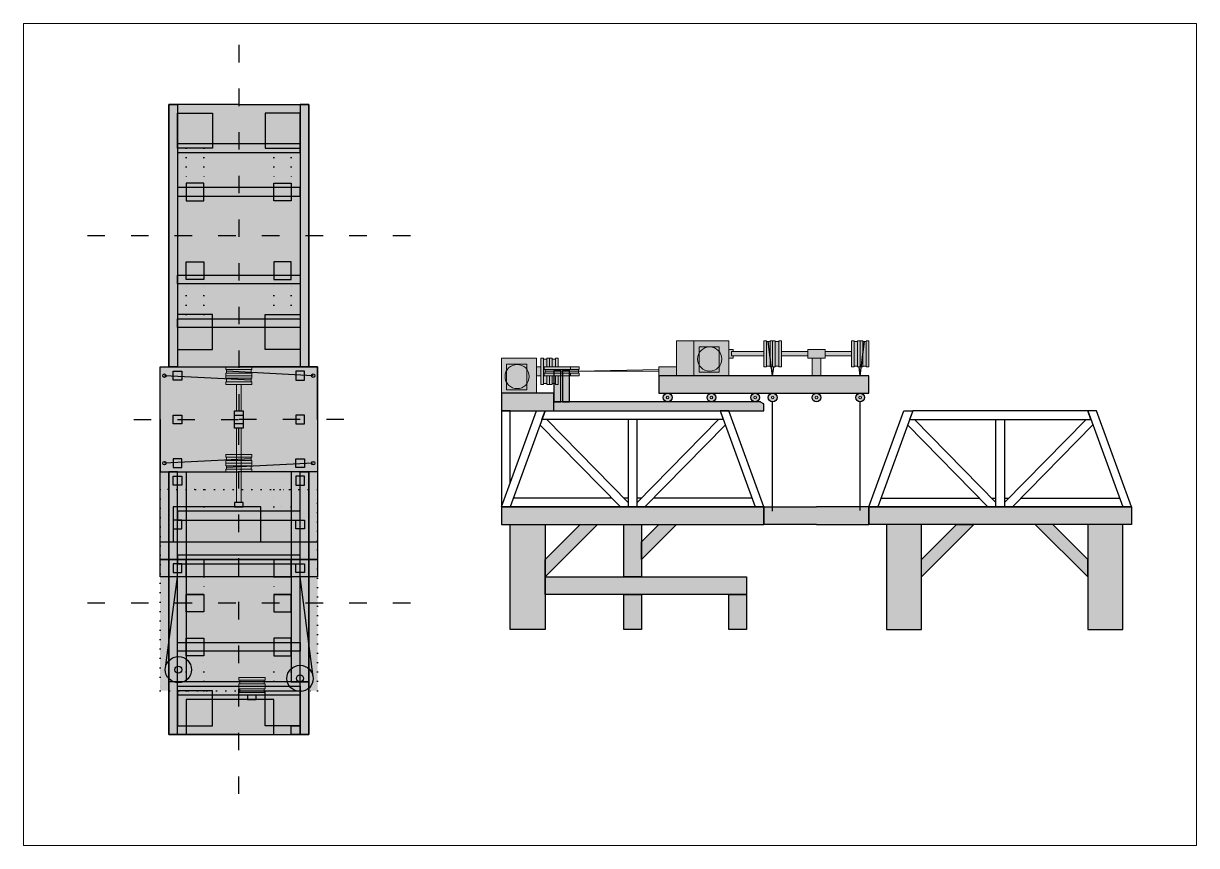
# Paper-space layout 'all' of a CAD drawing. Header units: millimetres. Extents: x 29 to 262, y 20 to 183.
# The model-space entities are those that its viewports show. They can reach past a viewport. Long polylines and large blocks are cut down to what shows.
import ezdxf

# ---------------------------------------------------------------- set-up
doc = ezdxf.new("R2010")
doc.units = ezdxf.units.MM
doc.linetypes.add('ACAD_ISO03W100', pattern=[30, 12, -18])
doc.linetypes.add('DOT', pattern=[6.35, 0, -6.35])
for name, color, linetype in [('bottom', 150, 'Continuous'), ('middle', 190, 'Continuous'), ('motor', 130, 'Continuous'), ('rails', 20, 'Continuous'), ('supports', 90, 'Continuous')]:
    doc.layers.add(name, color=color, linetype=linetype)

msp = doc.modelspace()

# ---------------------------------------------------------------- hatches: boundary and pattern name
at = {"layer": 'bottom', "transparency": 33554457}
h = msp.add_hatch(color=256, dxfattribs=at)
h.paths.add_polyline_path([(24.5, 36), (23, 36), (23, 35), (22, 35), (22, 36), (18, 36), (18, 35), (17, 35), (17, 36), (15.5, 36), (15.5, 24.5), (17, 24.5), (17, 26.5), (17, 27.5), (18, 27.5), (18, 26.5), (18, 24.5), (22, 24.5), (22, 26.5), (22, 27.5), (23, 27.5), (23, 26.5), (23, 24.5), (24.5, 24.5)])
h.paths.add_polyline_path([(22, 31), (22, 32), (23, 32), (23, 31), (23, 30), (23, 29), (22, 29), (22, 30)], flags=16)
h.paths.add_polyline_path([(18, 30), (18, 29), (17, 29), (17, 30), (17, 31), (17, 32), (18, 32), (18, 31)], flags=16)
h.paths.add_polyline_path([(18, 31), (17, 31), (17, 30), (18, 30)], flags=0)
h.paths.add_polyline_path([(18, 32), (17, 32), (17, 31), (18, 31)], flags=0)
h.paths.add_polyline_path([(18, 30), (17, 30), (17, 29), (18, 29)], flags=0)
h.paths.add_polyline_path([(23, 30), (22, 30), (22, 29), (23, 29)], flags=0)
h.paths.add_polyline_path([(23, 31), (22, 31), (22, 30), (23, 30)], flags=0)
h.paths.add_polyline_path([(23, 32), (22, 32), (22, 31), (23, 31)], flags=0)
h.paths.add_polyline_path([(23, 36), (22, 36), (22, 35), (23, 35)], flags=17)
h.paths.add_polyline_path([(18, 36), (17, 36), (17, 35), (18, 35)], flags=17)
h.paths.add_polyline_path([(18.5, 24.5), (16.5, 24.5), (16.5, 22.5), (18.5, 22.5)])
h.paths.add_polyline_path([(23.5, 24.5), (21.5, 24.5), (21.5, 22.5), (23.5, 22.5)])
h.paths.add_polyline_path([(23, 26.5), (22, 26.5), (22, 24.5), (23, 24.5)], flags=17)
h.paths.add_polyline_path([(18, 26.5), (17, 26.5), (17, 24.5), (18, 24.5)], flags=17)
h.paths.add_polyline_path([(18, 27.5), (17, 27.5), (17, 26.5), (18, 26.5)], flags=17)
h.paths.add_polyline_path([(23, 27.5), (22, 27.5), (22, 26.5), (23, 26.5)], flags=17)
h.paths.add_polyline_path([(18.5, 46), (16.5, 46), (16.5, 44), (18.5, 44)])
h.paths.add_polyline_path([(23.5, 46), (21.5, 46), (21.5, 44), (23.5, 44)])
h.paths.add_polyline_path([(18, 48), (17, 48), (17, 46), (18, 46)])
h.paths.add_polyline_path([(23, 48), (22, 48), (22, 46), (23, 46)])
h.paths.add_polyline_path([(23, 49), (22, 49), (22, 48), (23, 48)])
h.paths.add_polyline_path([(18, 49), (17, 49), (17, 48), (18, 48)])
h.paths.add_polyline_path([(18, 53.5), (17, 53.5), (17, 52.5), (18, 52.5)])
h.paths.add_polyline_path([(23, 53.5), (22, 53.5), (22, 52.5), (23, 52.5)])
h.paths.add_polyline_path([(23, 55.5), (22, 55.5), (22, 53.5), (23, 53.5)])
h.paths.add_polyline_path([(18, 55.5), (17, 55.5), (17, 53.5), (18, 53.5)])
h.paths.add_polyline_path([(18.5, 57.5), (16.5, 57.5), (16.5, 55.5), (18.5, 55.5)])
h.paths.add_polyline_path([(23.5, 57.5), (21.5, 57.5), (21.5, 55.5), (23.5, 55.5)])
h = msp.add_hatch(color=256, dxfattribs=at)
h.paths.add_polyline_path([(37.5, 34), (35.5, 34), (35.5, 28), (37.5, 28)])
h.paths.add_polyline_path([(40.5, 34), (39.5, 34), (37.5, 32), (37.5, 31)])
h.paths.add_polyline_path([(49, 31), (43, 31), (43, 31), (42, 31), (37.5, 31), (37.5, 30), (49, 30)])
h.paths.add_polyline_path([(43, 32), (43, 34), (42, 34), (42, 31), (43, 31)])
h.paths.add_polyline_path([(45, 34), (44, 34), (43, 33), (43, 32)])
h.paths.add_polyline_path([(43, 30), (42, 30), (42, 28), (43, 28)])
h.paths.add_polyline_path([(49, 30), (48, 30), (48, 28), (49, 28)])
h.paths.add_polyline_path([(59, 34), (57, 34), (57, 28), (59, 28)])
h.paths.add_polyline_path([(62, 34), (61, 34), (59, 32), (59, 31)])
h.paths.add_polyline_path([(66.5, 34), (65.5, 34), (68.5, 31), (68.5, 32)])
h.paths.add_polyline_path([(70.5, 34), (68.5, 34), (68.5, 28), (70.5, 28)])
at = {"layer": 'middle', "lineweight": 140, "transparency": 33554457}
h = msp.add_hatch(color=256, dxfattribs=at)
h.paths.add_polyline_path([(24, 37), (20, 37), (20, 22), (24, 22)])
h.paths.add_polyline_path([(20, 37), (16, 37), (16, 22), (20, 22)])
h.paths.add_polyline_path([(24, 58), (20, 58), (20, 43), (24, 43)])
h.paths.add_polyline_path([(20, 58), (16, 58), (16, 43), (20, 43)])
at = {"layer": 'middle', "lineweight": 140, "true_color": 0xd19cc7, "transparency": 33554523}
h = msp.add_hatch(color=9, dxfattribs=at)
h.paths.add_polyline_path([(20, 43), (15.5, 43), (15.5, 40), (20, 40)])
h.paths.add_polyline_path([(15.65, 42.5, -1), (15.85, 42.5, -1)], flags=16)
h.paths.add_polyline_path([(24.5, 43), (24, 43), (20, 43), (20, 40), (24.5, 40)])
h.paths.add_polyline_path([(24.15, 42.5, -1), (24.35, 42.5, -1)], flags=16)
h.paths.add_polyline_path([(24.5, 40), (20, 40), (20, 37), (24.5, 37)])
h.paths.add_polyline_path([(24.35, 37.5, -1), (24.15, 37.5, -1)], flags=16)
h.paths.add_polyline_path([(20, 40), (15.5, 40), (15.5, 37), (20, 37)])
h.paths.add_polyline_path([(15.85, 37.5, -1), (15.65, 37.5, -1)], flags=16)
at = {"layer": 'middle', "transparency": 33554457}
h = msp.add_hatch(color=256, dxfattribs=at)
h.paths.add_polyline_path([(50, 35), (35, 35), (35, 34), (50, 34)])
h.paths.add_polyline_path([(71, 35), (56, 35), (56, 34), (71, 34)])
at = {"layer": 'middle', "true_color": 0xd19cc7, "transparency": 33554523}
msp.add_hatch(color=9, dxfattribs=at).paths.add_polyline_path([(56, 35), (53, 35), (50, 35), (50, 34), (53, 34), (56, 34)])
at = {"layer": 'motor', "transparency": 33554457}
h = msp.add_hatch(color=256, dxfattribs=at)
h.paths.add_polyline_path([(36.45, 42.86908, 0.5366961), (35.3, 42.79369), (35.3, 42.10631, 0.5366961), (36.45, 42.03092)], flags=0)
h.paths.add_polyline_path([(37, 43.5), (35, 43.5), (35, 41.5), (37, 41.5)])
h.paths.add_polyline_path([(36.45, 43.15), (36.45, 42.86908, -0.16423053), (36.59147, 42.45, -0.16423053), (36.45, 42.03092), (36.45, 41.7), (35.3, 41.7), (35.3, 42.10631, -0.13078713), (35.20853, 42.45, -0.13078713), (35.3, 42.79369), (35.3, 43.15)], flags=16)
h.paths.add_polyline_path([(36.45, 43.15), (35.9, 43.14147, -0.2340607), (36.45, 42.86908)], flags=0)
h.paths.add_polyline_path([(35.9, 43.14147), (35.3, 43.15), (35.3, 42.79369, -0.2688612)], flags=0)
h.paths.add_polyline_path([(35.3, 42.79369, 0.13078713), (35.20853, 42.45, 0.13078713), (35.3, 42.10631)], flags=0)
h.paths.add_polyline_path([(36.45, 42.03092, -0.5366961), (35.3, 42.10631), (35.3, 41.7), (36.45, 41.7)], flags=0)
h.paths.add_polyline_path([(36.45, 42.86908), (36.45, 42.03092, 0.16423053), (36.59147, 42.45, 0.16423053)], flags=0)
h.paths.add_polyline_path([(37.4, 43.45), (37.4, 43.5), (37.25, 43.5), (37.25, 43), (37.25, 42), (37.4, 42), (37.4, 42.05)])
h.paths.add_polyline_path([(37.25, 43), (37, 43), (37, 42.5), (37.25, 42.5)])
h.paths.add_polyline_path([(37.6, 43.45), (37.4, 43.45), (37.4, 42.05), (37.6, 42.05), (37.6, 42.5), (37.45, 42.5), (37.45, 42.65), (37.5, 42.65), (37.5, 42.85), (37.45, 42.85), (37.45, 43), (37.6, 43)])
h.paths.add_polyline_path([(37.75, 43.5), (37.6, 43.5), (37.6, 43.45), (37.6, 43), (37.75, 43)])
h.paths.add_polyline_path([(37.9, 43.45), (37.9, 43.5), (37.75, 43.5), (37.75, 43), (37.9, 43)])
h.paths.add_polyline_path([(38.1, 43.45), (37.9, 43.45), (37.9, 43), (38.1, 43)])
h.paths.add_polyline_path([(38.25, 43.5), (38.1, 43.5), (38.1, 43.45), (38.1, 43), (38.25, 43)])
h.paths.add_polyline_path([(38.95, 43), (37.45, 43), (37.45, 42.85), (37.5, 42.85), (38.9, 42.85), (38.95, 42.85)])
h.paths.add_polyline_path([(38.9, 42.85), (37.5, 42.85), (37.5, 42.75), (38.9, 42.75)])
h.paths.add_polyline_path([(38.9, 42.75), (37.5, 42.75), (37.5, 42.65), (38.9, 42.65)])
h.paths.add_polyline_path([(38.95, 42.65), (38, 42.65), (37.5, 42.65), (37.45, 42.65), (37.45, 42.5), (38.95, 42.5)])
h.paths.add_polyline_path([(39.45, 42.65), (39.4, 42.65), (38.95, 42.65), (38.95, 42.5), (39.45, 42.5)])
h.paths.add_polyline_path([(39.4, 42.75), (38.9, 42.75), (38.9, 42.65), (39.4, 42.65)])
h.paths.add_polyline_path([(39.4, 42.85), (38.9, 42.85), (38.9, 42.75), (39.4, 42.75)])
h.paths.add_polyline_path([(39.45, 43), (38.95, 43), (38.95, 42.85), (39.4, 42.85), (39.45, 42.85)])
h.paths.add_polyline_path([(37.75, 42.5), (37.6, 42.5), (37.6, 42.05), (37.6, 42), (37.75, 42)])
h.paths.add_polyline_path([(37.9, 42.5), (37.75, 42.5), (37.75, 42), (37.9, 42), (37.9, 42.05)])
h.paths.add_polyline_path([(38.1, 42.5), (37.9, 42.5), (37.9, 42.05), (38.1, 42.05)])
h.paths.add_polyline_path([(38.25, 42.5), (38.1, 42.5), (38.1, 42.05), (38.1, 42), (38.25, 42)])
h.paths.add_polyline_path([(45, 43), (44, 43), (44, 42.5), (45, 42.5)])
h.paths.add_polyline_path([(46, 44.5), (45, 44.5), (45, 42.5), (46, 42.5)])
h.paths.add_polyline_path([(47.45, 43.86908, 0.5366961), (46.3, 43.79369), (46.3, 43.10631, 0.5366961), (47.45, 43.03092)], flags=0)
h.paths.add_polyline_path([(46.3, 43.10631), (46.3, 42.7), (47.45, 42.7), (47.45, 43.03092, -0.5366961)], flags=0)
h.paths.add_polyline_path([(48, 44.5), (46, 44.5), (46, 42.5), (48, 42.5)])
h.paths.add_polyline_path([(46.3, 43.79369), (46.3, 44.15), (47.45, 44.15), (47.45, 43.86908, -0.16423053), (47.59147, 43.45, -0.16423053), (47.45, 43.03092), (47.45, 42.7), (46.3, 42.7), (46.3, 43.10631, -0.13078713), (46.20853, 43.45, -0.13078713)], flags=16)
h.paths.add_polyline_path([(47.45, 43.86908), (47.45, 44.15), (46.3, 44.15), (46.3, 43.79369, -0.5366961)], flags=0)
h.paths.add_polyline_path([(46.3, 43.79369, 0.13078713), (46.20853, 43.45, 0.13078713), (46.3, 43.10631)], flags=0)
h.paths.add_polyline_path([(47.45, 43.86908), (47.45, 43.03092, 0.16423053), (47.59147, 43.45, 0.16423053)], flags=0)
h.paths.add_polyline_path([(50, 43.875), (48.15, 43.875), (48.15, 43.625), (50, 43.625)])
h.paths.add_polyline_path([(48.15, 43.875), (48.25, 43.875), (48.25, 44), (48, 44), (48, 43.5), (48.25, 43.5), (48.25, 43.625), (48.15, 43.625)])
h.paths.add_polyline_path([(50.35, 43.67), (50.25, 44.45), (50.15, 44.45), (50.15, 43.05), (50.35, 43.05)])
h.paths.add_polyline_path([(50.15, 44.45), (50.15, 44.5), (50, 44.5), (50, 44), (50, 43), (50.15, 43), (50.15, 43.05)])
h.paths.add_polyline_path([(50.35, 44.45), (50.25, 44.45), (50.35, 43.67)], flags=17)
h.paths.add_polyline_path([(50.5, 44.5), (50.35, 44.5), (50.35, 44.45), (50.35, 43.67), (50.4359, 43), (50.5, 43)])
h.paths.add_polyline_path([(50.65, 44.45), (50.65, 44.5), (50.5, 44.5), (50.5, 43), (50.65, 43), (50.65, 43.05)])
h.paths.add_polyline_path([(50.85, 44.45), (50.65, 44.45), (50.65, 43.05), (50.85, 43.05)])
h.paths.add_polyline_path([(51, 44), (51, 44.5), (50.85, 44.5), (50.85, 44.45), (50.85, 43.05), (50.85, 43), (51, 43)])
h.paths.add_polyline_path([(50.35, 43.67), (50.35, 43.05), (50.35, 43), (50.4359, 43)], flags=17)
h.paths.add_polyline_path([(52.5, 43.875), (51, 43.875), (51, 43.625), (52.5, 43.625)])
h.paths.add_polyline_path([(53.5, 44), (52.5, 44), (52.5, 43.5), (52.75, 43.5), (53.25, 43.5), (53.5, 43.5)])
h.paths.add_polyline_path([(53.25, 43.5), (52.75, 43.5), (52.75, 42.5), (53.25, 42.5)])
h.paths.add_polyline_path([(55, 43.875), (53.5, 43.875), (53.5, 43.625), (55, 43.625)])
h.paths.add_polyline_path([(55.5, 44.5), (55.35, 44.5), (55.35, 44.45), (55.35, 43.05), (55.35, 43), (55.5, 43)])
h.paths.add_polyline_path([(55.35, 44.45), (55.15, 44.45), (55.15, 43.05), (55.35, 43.05)])
h.paths.add_polyline_path([(55.15, 44.45), (55.15, 44.5), (55, 44.5), (55, 44), (55, 43), (55.15, 43), (55.15, 43.05)])
h.paths.add_polyline_path([(55.75, 44.45), (55.65, 44.45), (55.65, 43.67)], flags=17)
h.paths.add_polyline_path([(55.65, 44.45), (55.65, 44.5), (55.5, 44.5), (55.5, 43), (55.5641, 43), (55.65, 43.67)])
h.paths.add_polyline_path([(55.65, 43.05), (55.65, 43.67), (55.5641, 43), (55.65, 43)], flags=17)
h.paths.add_polyline_path([(55.85, 44.45), (55.75, 44.45), (55.65, 43.67), (55.65, 43.05), (55.85, 43.05)])
h.paths.add_polyline_path([(56, 44), (56, 44.5), (55.85, 44.5), (55.85, 44.45), (55.85, 43.05), (55.85, 43), (56, 43)])
h = msp.add_hatch(color=256, dxfattribs=at)
h.paths.add_polyline_path([(21.25, 35), (16.25, 35), (16.25, 33), (21.25, 33)])
h.paths.add_polyline_path([(24.5, 33), (15.5, 33), (15.5, 32), (24.5, 32)])
h.paths.add_polyline_path([(24.5, 32), (15.5, 32), (15.5, 31), (24.5, 31)])
h.paths.add_polyline_path([(17.3, 25.7, 1), (15.8, 25.7, 1)])
h.paths.add_polyline_path([(16.45, 25.7, -1), (16.65, 25.7, -1)], flags=16)
h.paths.add_polyline_path([(24.25, 25.2, 1), (22.75, 25.2, 1)])
h.paths.add_polyline_path([(23.4, 25.2, -1), (23.6, 25.2, -1)], flags=16)
h.paths.add_polyline_path([(22, 24), (17, 24), (17, 22), (22, 22)])
h.paths.add_polyline_path([(21.45, 24.6), (20.05, 24.6), (20.05, 24.4), (21.45, 24.4)])
h.paths.add_polyline_path([(21.5, 24.75), (20, 24.75), (20, 24.6), (20.05, 24.6), (21.45, 24.6), (21.5, 24.6)])
h.paths.add_polyline_path([(21.5, 24.4), (21.45, 24.4), (20.05, 24.4), (20, 24.4), (20, 24.25), (20.5, 24.25), (21.5, 24.25)])
h.paths.add_polyline_path([(21, 24.25), (20.5, 24.25), (20.5, 24), (21, 24)])
h.paths.add_polyline_path([(21.5, 24.9), (21.45, 24.9), (20.05, 24.9), (20, 24.9), (20, 24.75), (21.5, 24.75)])
h.paths.add_polyline_path([(21.45, 25.1), (20.05, 25.1), (20.05, 24.9), (21.45, 24.9)])
h.paths.add_polyline_path([(21.5, 25.25), (20.5, 25.25), (20, 25.25), (20, 25.1), (20.05, 25.1), (21.45, 25.1), (21.5, 25.1)])
h.paths.add_polyline_path([(20.25, 35.25), (19.75, 35.25), (19.75, 35), (20.25, 35)])
h.paths.add_polyline_path([(20.125, 37), (19.875, 37), (19.875, 35.25), (20.125, 35.25)])
h.paths.add_polyline_path([(20.125, 37.15), (19.875, 37.15), (19.875, 37), (20.125, 37)])
h.paths.add_polyline_path([(20.75, 37.15), (20.7, 37.15), (20.125, 37.15), (20.125, 37), (20.75, 37)])
h.paths.add_polyline_path([(20.7, 37.32071), (20.125, 37.29167), (20.125, 37.15), (20.7, 37.15)])
h.paths.add_polyline_path([(20.125, 37.29167), (19.875, 37.27904), (19.875, 37.15), (20.125, 37.15)])
h.paths.add_polyline_path([(19.875, 37.15), (19.3, 37.15), (19.25, 37.15), (19.25, 37), (19.75, 37), (19.875, 37)])
h.paths.add_polyline_path([(19.875, 37.27904), (19.3, 37.25), (19.3, 37.15), (19.875, 37.15)])
h.paths.add_polyline_path([(19.875, 37.35), (19.3, 37.35), (19.3, 37.25), (19.875, 37.27904)])
h.paths.add_polyline_path([(19.875, 37.5), (19.25, 37.5), (19.25, 37.35), (19.3, 37.35), (19.875, 37.35)])
h.paths.add_polyline_path([(20.75, 37.5), (20.125, 37.5), (20.125, 37.35), (20.7, 37.35), (20.75, 37.35)])
h.paths.add_polyline_path([(20.125, 37.5), (19.875, 37.5), (19.875, 37.35), (20.125, 37.35)])
h.paths.add_polyline_path([(20.75, 37.65), (20.7, 37.65), (20.125, 37.65), (20.125, 37.5), (20.75, 37.5)])
h.paths.add_polyline_path([(20.125, 37.65), (19.875, 37.65), (19.875, 37.5), (20.125, 37.5)])
h.paths.add_polyline_path([(20.125, 37.35), (19.875, 37.35), (19.875, 37.27904), (20.125, 37.29167)])
h.paths.add_polyline_path([(20.7, 37.32071), (20.7, 37.35), (20.125, 37.35), (20.125, 37.29167)])
h.paths.add_polyline_path([(20.7, 37.75), (20.125, 37.72096), (20.125, 37.65), (20.7, 37.65)])
h.paths.add_polyline_path([(20.125, 37.72096), (19.875, 37.70833), (19.875, 37.65), (20.125, 37.65)])
h.paths.add_polyline_path([(20.125, 37.85), (19.875, 37.85), (19.875, 37.70833), (20.125, 37.72096)])
h.paths.add_polyline_path([(20.7, 37.85), (20.125, 37.85), (20.125, 37.72096), (20.7, 37.75)])
h.paths.add_polyline_path([(19.875, 37.85), (19.3, 37.85), (19.3, 37.67929), (19.875, 37.70833)])
h.paths.add_polyline_path([(19.875, 37.70833), (19.3, 37.67929), (19.3, 37.65), (19.875, 37.65)])
h.paths.add_polyline_path([(19.875, 37.65), (19.3, 37.65), (19.25, 37.65), (19.25, 37.5), (19.875, 37.5)])
h.paths.add_polyline_path([(19.875, 38), (19.75, 38), (19.25, 38), (19.25, 37.85), (19.3, 37.85), (19.875, 37.85)])
h.paths.add_polyline_path([(20.75, 38), (20.125, 38), (20.125, 37.85), (20.7, 37.85), (20.75, 37.85)])
h.paths.add_polyline_path([(20.125, 38), (19.875, 38), (19.875, 37.85), (20.125, 37.85)])
h.paths.add_polyline_path([(20.125, 39.5), (19.875, 39.5), (19.875, 38), (20.125, 38)])
h.paths.add_polyline_path([(20.25, 39.75), (19.75, 39.75), (19.75, 39.5), (20.25, 39.5)])
h.paths.add_polyline_path([(20.25, 40.25), (20, 40.25), (19.75, 40.25), (19.75, 39.75), (20.25, 39.75)])
h.paths.add_polyline_path([(20.25, 40.5), (19.75, 40.5), (19.75, 40.25), (20, 40.25), (20.25, 40.25)])
h.paths.add_polyline_path([(20.125, 42), (19.875, 42), (19.875, 40.5), (20.125, 40.5)])
h.paths.add_polyline_path([(20.75, 42.15), (20.7, 42.15), (19.3, 42.15), (19.25, 42.15), (19.25, 42), (19.75, 42), (20.75, 42)])
h.paths.add_polyline_path([(20.7, 42.25), (19.3, 42.32071), (19.3, 42.15), (20.7, 42.15)])
h.paths.add_polyline_path([(20.7, 42.35), (19.3, 42.35), (19.3, 42.32071), (20.7, 42.25)])
h.paths.add_polyline_path([(20.75, 42.5), (19.25, 42.5), (19.25, 42.35), (19.3, 42.35), (20.7, 42.35), (20.75, 42.35)])
h.paths.add_polyline_path([(20.75, 42.65), (20.7, 42.65), (19.3, 42.65), (19.25, 42.65), (19.25, 42.5), (20.75, 42.5)])
h.paths.add_polyline_path([(19.3, 42.75), (19.3, 42.65), (20.7, 42.65), (20.7, 42.67929)])
h.paths.add_polyline_path([(20.7, 42.85), (19.3, 42.85), (19.3, 42.75), (20.7, 42.67929)])
h.paths.add_polyline_path([(20.75, 43), (19.25, 43), (19.25, 42.85), (19.3, 42.85), (20.7, 42.85), (20.75, 42.85)])
at = {"layer": 'rails', "true_color": 0xa953a0, "transparency": 33554457}
h = msp.add_hatch(color=215, dxfattribs=at)
h.paths.add_polyline_path([(23, 37), (24, 37), (24, 31), (24.5, 31), (24.5, 43), (15.5, 43), (15.5, 31), (16, 31), (16, 37), (17, 37), (17, 31), (23, 31)])
h.paths.add_polyline_path([(16.75, 37.25), (16.25, 37.25), (16.25, 37.75), (16.75, 37.75)], flags=16)
h.paths.add_polyline_path([(23.25, 37.25), (23.25, 37.75), (23.75, 37.75), (23.75, 37.25)], flags=16)
h.paths.add_polyline_path([(16.75, 39.75), (16.25, 39.75), (16.25, 40.25), (16.75, 40.25)], flags=16)
h.paths.add_polyline_path([(23.25, 39.75), (23.25, 40.25), (23.75, 40.25), (23.75, 39.75)], flags=16)
h.paths.add_polyline_path([(16.75, 42.25), (16.25, 42.25), (16.25, 42.75), (16.75, 42.75)], flags=16)
h.paths.add_polyline_path([(23.25, 42.25), (23.25, 42.75), (23.75, 42.75), (23.75, 42.25)], flags=16)
at = {"layer": 'rails', "true_color": 0x991b1e, "transparency": 33554477}
h = msp.add_hatch(color=244, dxfattribs=at)
h.paths.add_polyline_path([(16.75, 34.25), (16.25, 34.25), (16.25, 33.75), (16.75, 33.75)])
h.paths.add_polyline_path([(16.75, 36.75), (16.25, 36.75), (16.25, 36.25), (16.75, 36.25)])
h.paths.add_polyline_path([(16.75, 37.75), (16.25, 37.75), (16.25, 37.25), (16.75, 37.25)])
h.paths.add_polyline_path([(16.75, 31.75), (16.25, 31.75), (16.25, 31.25), (16.75, 31.25)])
h.paths.add_polyline_path([(23.75, 31.75), (23.25, 31.75), (23.25, 31.25), (23.75, 31.25)])
h.paths.add_polyline_path([(23.75, 34.25), (23.25, 34.25), (23.25, 33.75), (23.75, 33.75)])
h.paths.add_polyline_path([(23.75, 36.75), (23.25, 36.75), (23.25, 36.25), (23.75, 36.25)])
h.paths.add_polyline_path([(23.75, 37.75), (23.25, 37.75), (23.25, 37.25), (23.75, 37.25)])
h.paths.add_polyline_path([(16.75, 40.25), (16.25, 40.25), (16.25, 39.75), (16.75, 39.75)])
h.paths.add_polyline_path([(16.75, 42.75), (16.25, 42.75), (16.25, 42.25), (16.75, 42.25)])
h.paths.add_polyline_path([(23.75, 42.75), (23.25, 42.75), (23.25, 42.25), (23.75, 42.25)])
h.paths.add_polyline_path([(23.75, 40.25), (23.25, 40.25), (23.25, 39.75), (23.75, 39.75)])
at = {"layer": 'rails', "transparency": 33554457}
h = msp.add_hatch(color=256, dxfattribs=at)
h.paths.add_polyline_path([(38, 41.5), (35, 41.5), (35, 40.5), (38, 40.5)])
h.paths.add_polyline_path([(50, 40.8563, 0.28407904), (49.96091, 40.91954), (49.81493, 40.99253, 0.11643382), (49.78331, 41), (38, 41), (38, 40.5), (50, 40.5)])
h.paths.add_polyline_path([(38.9, 42.8), (38.5, 42.8), (38.5, 41), (38.9, 41)])
h.paths.add_polyline_path([(38.4, 42.8), (38, 42.8), (38, 41), (38.4, 41)])
h.paths.add_polyline_path([(44.75, 41.25, 1), (44.25, 41.25, 1)])
h.paths.add_polyline_path([(44.425, 41.25, -1), (44.575, 41.25, -1)], flags=0)
h.paths.add_polyline_path([(47.25, 41.25, 1), (46.75, 41.25, 1)])
h.paths.add_polyline_path([(46.925, 41.25, -1), (47.075, 41.25, -1)], flags=0)
h.paths.add_polyline_path([(49.75, 41.25, 1), (49.25, 41.25, 1)])
h.paths.add_polyline_path([(49.425, 41.25, -1), (49.575, 41.25, -1)], flags=0)
h.paths.add_polyline_path([(50.75, 41.25, 1), (50.25, 41.25, 1)])
h.paths.add_polyline_path([(50.425, 41.25, -1), (50.575, 41.25, -1)], flags=0)
h.paths.add_polyline_path([(53.25, 41.25, 1), (52.75, 41.25, 1)])
h.paths.add_polyline_path([(52.925, 41.25, -1), (53.075, 41.25, -1)], flags=0)
h.paths.add_polyline_path([(53.075, 41.25, 1), (52.925, 41.25, 1)], flags=16)
h.paths.add_polyline_path([(50.575, 41.25, 1), (50.425, 41.25, 1)], flags=16)
h.paths.add_polyline_path([(49.575, 41.25, 1), (49.425, 41.25, 1)], flags=16)
h.paths.add_polyline_path([(47.075, 41.25, 1), (46.925, 41.25, 1)], flags=16)
h.paths.add_polyline_path([(44.575, 41.25, 1), (44.425, 41.25, 1)], flags=16)
h.paths.add_polyline_path([(55.75, 41.25, 1), (55.25, 41.25, 1)])
h.paths.add_polyline_path([(55.425, 41.25, -1), (55.575, 41.25, -1)], flags=0)
h.paths.add_polyline_path([(55.575, 41.25, 1), (55.425, 41.25, 1)], flags=16)
at = {"layer": 'rails', "true_color": 0xd19cc7, "transparency": 33554523}
msp.add_hatch(color=9, dxfattribs=at).paths.add_polyline_path([(56, 41.5), (56, 42.5), (44, 42.5), (44, 41.5)])
at = {"layer": 'rails', "transparency": 33554457}
h = msp.add_hatch(color=256, dxfattribs=at)
h.paths.add_polyline_path([(17, 31), (16, 31), (16, 25), (17, 25)])
h.paths.add_polyline_path([(17, 37), (16, 37), (16, 31), (17, 31)])
h.paths.add_polyline_path([(16.75, 31.75), (16.75, 31.25), (16.25, 31.25), (16.25, 31.75)], flags=16)
h.paths.add_polyline_path([(16.25, 33.75), (16.25, 34.25), (16.75, 34.25), (16.75, 33.75)], flags=16)
h.paths.add_polyline_path([(16.25, 36.25), (16.25, 36.75), (16.75, 36.75), (16.75, 36.25)], flags=16)
h.paths.add_polyline_path([(24, 31), (23, 31), (23, 25), (24, 25)])
h.paths.add_polyline_path([(24, 37), (23, 37), (23, 31), (24, 31)])
h.paths.add_polyline_path([(23.75, 31.75), (23.75, 31.25), (23.25, 31.25), (23.25, 31.75)], flags=16)
h.paths.add_polyline_path([(23.25, 33.75), (23.25, 34.25), (23.75, 34.25), (23.75, 33.75)], flags=16)
h.paths.add_polyline_path([(23.25, 36.25), (23.25, 36.75), (23.75, 36.75), (23.75, 36.25)], flags=16)
msp.add_hatch(color=256, dxfattribs=at).paths.add_polyline_path([(24, 25), (16, 25), (16, 22), (24, 22)])

# ---------------------------------------------------------------- linework, layer by layer
at = {"layer": 'bottom', "linetype": 'DOT', "transparency": 33554664}
for p, q in [((17, 55.5), (17, 53.5)), ((18, 55.5), (18, 53.5)), ((22, 55.5), (22, 53.5)), ((23, 55.5), (23, 53.5)), ((17, 46), (17, 48)), ((18, 46), (18, 48)), ((22, 46), (22, 48)), ((23, 46), (23, 48)), ((17, 31), (17, 30)), ((18, 31), (18, 30)), ((22, 31), (22, 30)), ((23, 31), (23, 30)), ((17, 24.5), (17, 26.5)), ((18, 24.5), (18, 26.5)), ((22, 24.5), (22, 26.5)), ((23, 24.5), (23, 26.5))]:
    msp.add_line(p, q, dxfattribs=at)
at = {"layer": 'bottom', "transparency": 33554664}
for p, q in [((17, 31), (17, 32)), ((17, 32), (18, 32)), ((18, 32), (18, 31)), ((23, 32), (22, 32)), ((22, 32), (22, 31)), ((23, 31), (23, 32)), ((43, 32), (43, 31)), ((68.5, 31), (68.5, 31)), ((18, 30), (17, 30)), ((22, 30), (23, 30))]:
    msp.add_line(p, q, dxfattribs=at)
at = {"layer": 'bottom'}
msp.add_line((37.5, 31), (37.5, 31), dxfattribs=at)
at = {"layer": 'bottom', "transparency": 33554664}
for points in [[(16.5, 57.5), (18.5, 57.5), (18.5, 55.5), (16.5, 55.5), (16.5, 57.5)], [(23.5, 57.5), (21.5, 57.5), (21.5, 55.5), (23.5, 55.5), (23.5, 57.5)], [(16.5, 44), (18.5, 44), (18.5, 46), (16.5, 46), (16.5, 44)], [(23.5, 44), (21.5, 44), (21.5, 46), (23.5, 46), (23.5, 44)], [(43, 34), (43, 31), (42, 31), (42, 34), (43, 34)], [(43, 32), (43, 33), (44, 34), (45, 34), (43, 32)], [(59, 31), (59, 32), (61, 34), (62, 34), (59, 31)], [(68.5, 31), (68.5, 32), (66.5, 34), (65.5, 34), (68.5, 31)], [(49, 30), (49, 28), (48, 28), (48, 30), (49, 30)], [(16.5, 22.5), (18.5, 22.5), (18.5, 24.5), (16.5, 24.5), (16.5, 22.5)], [(23.5, 22.5), (21.5, 22.5), (21.5, 24.5), (23.5, 24.5), (23.5, 22.5)]]:
    msp.add_lwpolyline(points, dxfattribs=at)
for points in [[(18, 53.5), (17, 53.5), (17, 52.5), (18, 52.5)], [(22, 53.5), (23, 53.5), (23, 52.5), (22, 52.5)], [(18, 48), (17, 48), (17, 49), (18, 49)], [(22, 48), (23, 48), (23, 49), (22, 49)], [(59, 34), (57, 34), (57, 28), (59, 28)], [(70.5, 34), (68.5, 34), (68.5, 28), (70.5, 28)], [(18, 31), (17, 31), (17, 32), (18, 32)], [(22, 31), (23, 31), (23, 32), (22, 32)], [(18, 29), (17, 29), (17, 30), (18, 30)], [(22, 29), (23, 29), (23, 30), (22, 30)], [(18, 26.5), (17, 26.5), (17, 27.5), (18, 27.5)], [(22, 26.5), (23, 26.5), (23, 27.5), (22, 27.5)]]:
    msp.add_lwpolyline(points, close=True, dxfattribs=at)
at = {"layer": 'bottom', "linetype": 'DOT', "transparency": 33554664}
for points in [[(24.5, 36), (15.5, 36), (15.5, 24.5), (24.5, 24.5)], [(18, 36), (17, 36), (17, 35), (18, 35)], [(22, 36), (23, 36), (23, 35), (22, 35)]]:
    msp.add_lwpolyline(points, close=True, dxfattribs=at)
at = {"layer": 'bottom'}
msp.add_lwpolyline([(35.5, 34), (37.5, 34), (37.5, 28), (35.5, 28)], close=True, dxfattribs=at)
for points in [[(37.5, 31), (37.5, 32), (39.5, 34), (40.5, 34), (37.5, 31)], [(37.5, 31), (49, 31), (49, 30), (37.5, 30), (37.5, 31)], [(43, 30), (43, 28), (42, 28), (42, 30), (43, 30)]]:
    msp.add_lwpolyline(points, dxfattribs=at)
at = {"layer": 'middle', "linetype": 'ACAD_ISO03W100', "transparency": 33554664}
for p in [(20, 61.4), (20, 61.4), (14, 40), (14, 40), (20, 18.6), (26, 40)]:
    msp.add_line(p, (20, 40), dxfattribs=at)
at = {"layer": 'middle', "transparency": 33554664}
for p, q in [((15.5, 43), (16, 43)), ((24.5, 43), (24, 43)), ((15.5, 37), (16, 37)), ((37.98074, 35), (38.25, 35)), ((50, 35), (53, 35)), ((50, 34), (50, 35)), ((56, 35), (53, 35)), ((56, 35), (56, 34)), ((56, 34), (56, 35)), ((53, 34), (50, 34)), ((53, 34), (56, 34))]:
    msp.add_line(p, q, dxfattribs=at)
at = {"layer": 'middle', "linetype": 'ACAD_ISO03W100'}
for p in [(26, 40), (20, 18.6)]:
    msp.add_line(p, (20, 40), dxfattribs=at)
at = {"layer": 'middle'}
for p, q in [((24.5, 37), (24, 37)), ((50, 35), (50, 34))]:
    msp.add_line(p, q, dxfattribs=at)
at = {"layer": 'middle', "transparency": 33554687}
for p, q in [((50, 35), (35, 35)), ((35, 35), (35, 34)), ((56, 35), (71, 35)), ((71, 35), (71, 34)), ((35, 34), (50, 34)), ((71, 34), (56, 34))]:
    msp.add_line(p, q, dxfattribs=at)
at = {"layer": 'middle', "transparency": 33554664}
for points in [[(20, 58), (16, 58), (16, 43)], [(20, 58), (24, 58), (24, 43)], [(15.5, 40), (15.5, 43), (20, 43)], [(24.5, 40), (24.5, 43), (20, 43)], [(15.5, 40), (15.5, 37), (20, 37)], [(20, 22), (16, 22), (16, 37)], [(20, 22), (24, 22), (24, 37)]]:
    msp.add_lwpolyline(points, dxfattribs=at)
at = {"layer": 'middle'}
msp.add_lwpolyline([(24.5, 40), (24.5, 37), (20, 37)], dxfattribs=at)
at = {"layer": 'middle', "transparency": 33554664}
for centre in [(15.75, 42.5), (24.25, 42.5), (15.75, 37.5)]:
    msp.add_circle(centre, 0.1, dxfattribs=at)
at = {"layer": 'middle'}
msp.add_circle((24.25, 37.5), 0.1, dxfattribs=at)
at = {"layer": 'motor', "lineweight": 9, "transparency": 33554664}
for p, q in [((50, 44.5), (50.15, 44.5)), ((50.15, 44.5), (50.15, 44.45)), ((50.15, 44.45), (50.35, 44.45)), ((50.15, 44.45), (50.15, 43.05)), ((50.35, 44.45), (50.35, 44.5)), ((50.35, 44.5), (50.5, 44.5)), ((50.35, 44.45), (50.35, 43.05)), ((50.65, 44.5), (50.5, 44.5)), ((50.65, 44.45), (50.65, 44.5)), ((50.85, 44.45), (50.65, 44.45)), ((50.65, 44.45), (50.65, 43.05)), ((51, 44.5), (50.85, 44.5)), ((50.85, 44.5), (50.85, 44.45)), ((50.85, 44.45), (50.85, 43.05)), ((55, 44.5), (55.15, 44.5)), ((55.15, 44.5), (55.15, 44.45)), ((55.15, 44.45), (55.35, 44.45)), ((55.15, 44.45), (55.15, 43.05)), ((55.35, 44.45), (55.35, 44.5)), ((55.35, 44.5), (55.5, 44.5)), ((55.35, 44.45), (55.35, 43.05)), ((55.65, 44.5), (55.5, 44.5)), ((55.65, 44.45), (55.65, 44.5)), ((55.85, 44.45), (55.65, 44.45)), ((55.65, 44.45), (55.65, 43.05)), ((56, 44.5), (55.85, 44.5)), ((55.85, 44.5), (55.85, 44.45)), ((55.85, 44.45), (55.85, 43.05)), ((48.25, 44), (48.25, 43.875)), ((48.25, 43.625), (48.25, 43.5)), ((19.25, 43), (19.25, 42.85)), ((20.75, 43), (20.75, 42.85)), ((37.25, 43.5), (37.4, 43.5)), ((37.4, 43.5), (37.4, 43.45)), ((37.4, 43.45), (37.6, 43.45)), ((37.4, 43.45), (37.4, 42.05)), ((37.45, 43), (37.45, 42.85)), ((37.6, 43.45), (37.6, 43.5)), ((37.6, 43.5), (37.75, 43.5)), ((37.6, 43.45), (37.6, 43)), ((37.9, 43.5), (37.75, 43.5)), ((37.9, 43.45), (37.9, 43.5)), ((38.1, 43.45), (37.9, 43.45)), ((37.9, 43.45), (37.9, 43)), ((38.25, 43.5), (38.1, 43.5)), ((38.1, 43.5), (38.1, 43.45)), ((38.1, 43.45), (38.1, 43)), ((38.95, 43), (38.95, 42.85)), ((39.45, 43), (39.45, 42.85)), ((50, 43), (50.15, 43)), ((50.15, 43), (50.15, 43.05)), ((50.15, 43.05), (50.35, 43.05)), ((50.35, 43.05), (50.35, 43)), ((50.35, 43), (50.5, 43)), ((50.65, 43), (50.5, 43)), ((50.85, 43.05), (50.65, 43.05)), ((50.65, 43.05), (50.65, 43)), ((50.85, 43), (50.85, 43.05)), ((51, 43), (50.85, 43)), ((55, 43), (55.15, 43)), ((55.15, 43), (55.15, 43.05)), ((55.15, 43.05), (55.35, 43.05)), ((55.35, 43.05), (55.35, 43)), ((55.35, 43), (55.5, 43)), ((55.65, 43), (55.5, 43)), ((55.85, 43.05), (55.65, 43.05)), ((55.65, 43.05), (55.65, 43)), ((55.85, 43), (55.85, 43.05)), ((56, 43), (55.85, 43)), ((19.25, 42.85), (19.3, 42.85)), ((19.3, 42.65), (19.25, 42.65)), ((19.25, 42.65), (19.25, 42.5)), ((19.25, 42.35), (19.25, 42.5)), ((19.3, 42.35), (19.25, 42.35)), ((19.3, 42.85), (19.3, 42.65)), ((19.3, 42.85), (20.7, 42.85)), ((19.3, 42.65), (20.7, 42.65)), ((19.3, 42.15), (19.3, 42.35)), ((19.3, 42.35), (20.7, 42.35)), ((20.75, 42.85), (20.7, 42.85)), ((20.7, 42.85), (20.7, 42.65)), ((20.7, 42.65), (20.75, 42.65)), ((20.7, 42.15), (20.7, 42.35)), ((20.7, 42.35), (20.75, 42.35)), ((20.75, 42.65), (20.75, 42.5)), ((20.75, 42.35), (20.75, 42.5)), ((37.45, 42.85), (37.5, 42.85)), ((37.5, 42.65), (37.45, 42.65)), ((37.5, 42.85), (37.5, 42.65)), ((37.5, 42.85), (38.9, 42.85)), ((43.99917, 42.75), (37.5, 42.75)), ((37.5, 42.65), (38.9, 42.65)), ((37.6, 42.5), (37.6, 42.05)), ((37.9, 42.5), (37.9, 42.05)), ((37.95, 42.85), (38, 42.85)), ((38, 42.65), (37.95, 42.65)), ((38, 42.85), (39.4, 42.85)), ((38, 42.65), (39.4, 42.65)), ((38.1, 42.5), (38.1, 42.05)), ((38.95, 42.85), (38.9, 42.85)), ((38.9, 42.85), (38.9, 42.65)), ((38.9, 42.65), (38.95, 42.65)), ((38.95, 42.65), (38.95, 42.5)), ((44, 42.85), (39.4, 42.75)), ((39.45, 42.85), (39.4, 42.85)), ((39.4, 42.85), (39.4, 42.65)), ((39.4, 42.65), (39.45, 42.65)), ((39.45, 42.65), (39.45, 42.5)), ((19.25, 42), (19.25, 42.15)), ((19.25, 42.15), (19.3, 42.15)), ((19.3, 42.15), (20.7, 42.15)), ((20.75, 42.15), (20.7, 42.15)), ((20.75, 42), (20.75, 42.15)), ((37.25, 42), (37.4, 42)), ((37.4, 42), (37.4, 42.05)), ((37.4, 42.05), (37.6, 42.05)), ((37.6, 42.05), (37.6, 42)), ((37.6, 42), (37.75, 42)), ((37.9, 42), (37.75, 42)), ((38.1, 42.05), (37.9, 42.05)), ((37.9, 42.05), (37.9, 42)), ((38.1, 42), (38.1, 42.05)), ((38.25, 42), (38.1, 42)), ((19.25, 38), (19.25, 37.85)), ((19.25, 37.85), (19.3, 37.85)), ((19.3, 37.65), (19.25, 37.65)), ((19.25, 37.65), (19.25, 37.5)), ((19.3, 37.85), (19.3, 37.65)), ((19.3, 37.85), (20.7, 37.85)), ((19.3, 37.65), (20.7, 37.65)), ((20.75, 37.85), (20.7, 37.85)), ((20.7, 37.85), (20.7, 37.65)), ((20.7, 37.65), (20.75, 37.65)), ((20.75, 38), (20.75, 37.85)), ((20.75, 37.65), (20.75, 37.5)), ((19.25, 37.35), (19.25, 37.5)), ((19.3, 37.35), (19.25, 37.35)), ((19.25, 37), (19.25, 37.15)), ((19.25, 37.15), (19.3, 37.15)), ((19.3, 37.15), (19.3, 37.35)), ((19.3, 37.35), (20.7, 37.35)), ((19.3, 37.15), (20.7, 37.15)), ((20.7, 37.35), (20.75, 37.35)), ((20.7, 37.15), (20.7, 37.35)), ((20.75, 37.15), (20.7, 37.15)), ((20.75, 37.35), (20.75, 37.5)), ((20.75, 37), (20.75, 37.15)), ((20, 25.25), (20, 25.1)), ((20, 25.1), (20.05, 25.1)), ((20.05, 24.9), (20, 24.9)), ((20, 24.9), (20, 24.75)), ((20.05, 25.1), (20.05, 24.9)), ((20.05, 25.1), (21.45, 25.1)), ((20.05, 24.9), (21.45, 24.9)), ((21.5, 25.1), (21.45, 25.1)), ((21.45, 25.1), (21.45, 24.9)), ((21.45, 24.9), (21.5, 24.9)), ((21.5, 25.25), (21.5, 25.1)), ((21.5, 24.9), (21.5, 24.75)), ((20, 24.6), (20, 24.75)), ((20.05, 24.6), (20, 24.6)), ((20, 24.25), (20, 24.4)), ((20, 24.4), (20.05, 24.4)), ((20.05, 24.4), (20.05, 24.6)), ((20.05, 24.6), (21.45, 24.6)), ((20.05, 24.4), (21.45, 24.4)), ((21.45, 24.6), (21.5, 24.6)), ((21.45, 24.4), (21.45, 24.6)), ((21.5, 24.4), (21.45, 24.4)), ((21.5, 24.6), (21.5, 24.75)), ((21.5, 24.25), (21.5, 24.4))]:
    msp.add_line(p, q, dxfattribs=at)
at = {"layer": 'motor', "transparency": 33554664}
for p, q in [((50.5, 42.5), (50.25, 44.45)), ((55.5, 42.5), (55.75, 44.45)), ((50.5, 42.5), (50.5641, 43)), ((55.5, 42.5), (55.4359, 43)), ((20.7, 42.25), (15.75, 42.5)), ((24.25, 42.5), (19.3, 42.75)), ((50.5, 34.75), (50.5, 41)), ((55.5, 37.5), (55.5, 41)), ((55.5, 34.8), (55.5, 41)), ((20.7, 37.75), (15.75, 37.5)), ((24.25, 37.5), (19.3, 37.25)), ((15.80658, 25.79912), (16.5, 31)), ((24.2437, 25.29698), (23.5, 31)), ((21.45, 25), (16.81926, 25)), ((20.05, 24.5), (23.23074, 24.5))]:
    msp.add_line(p, q, dxfattribs=at)
at = {"layer": 'motor', "lineweight": 9, "transparency": 33554664}
for points in [[(45, 42.5), (46, 42.5), (46, 44.5), (45, 44.5)], [(46.3, 44.15), (47.45, 44.15), (47.45, 42.7), (46.3, 42.7)], [(48.15, 43.875), (50, 43.875), (50, 43.625), (48.15, 43.625)], [(35.3, 43.15), (36.45, 43.15), (36.45, 41.7), (35.3, 41.7)], [(44, 42.5), (45, 42.5), (45, 43), (44, 43)]]:
    msp.add_lwpolyline(points, close=True, dxfattribs=at)
for points in [[(46, 42.5), (46, 44.5), (48, 44.5), (48, 42.5), (46, 42.5)], [(50, 44), (50, 44.5), (50.15, 44.5)], [(50.35, 44.5), (50.5, 44.5), (50.5, 43), (50.35, 43)], [(50.65, 44.5), (50.5, 44.5), (50.5, 43), (50.65, 43)], [(51, 44), (51, 44.5), (50.85, 44.5)], [(55, 44), (55, 44.5), (55.15, 44.5)], [(55.35, 44.5), (55.5, 44.5), (55.5, 43), (55.35, 43)], [(55.65, 44.5), (55.5, 44.5), (55.5, 43), (55.65, 43)], [(56, 44), (56, 44.5), (55.85, 44.5)], [(48.25, 44), (48, 44), (48, 43.5)], [(50.15, 43), (50, 43), (50, 44)], [(50.85, 43), (51, 43), (51, 44)], [(52.5, 43.875), (51, 43.875), (51, 43.625), (52.5, 43.625)], [(52.75, 43.5), (52.5, 43.5), (52.5, 44), (53.5, 44), (53.5, 43.5), (52.75, 43.5)], [(53.5, 43.625), (55, 43.625), (55, 43.875), (53.5, 43.875)], [(55.15, 43), (55, 43), (55, 44)], [(55.85, 43), (56, 43), (56, 44)], [(20.75, 43), (19.25, 43), (19.25, 42.85)], [(35, 41.5), (35, 43.5), (37, 43.5), (37, 41.5), (35, 41.5)], [(37.25, 43), (37, 43), (37, 42.5)], [(37.25, 43), (37.25, 43.5), (37.4, 43.5)], [(37.4, 42), (37.25, 42), (37.25, 43)], [(38.95, 42.85), (38.95, 43), (37.45, 43)], [(37.6, 43.5), (37.75, 43.5), (37.75, 43)], [(37.9, 43.5), (37.75, 43.5), (37.75, 43)], [(39.45, 42.85), (39.45, 43), (37.95, 43)], [(38.25, 43), (38.25, 43.5), (38.1, 43.5)], [(48, 43.5), (48.25, 43.5)], [(52.75, 42.5), (52.75, 43.5), (53.25, 43.5), (53.25, 42.5), (52.75, 42.5)], [(19.25, 42.65), (19.25, 42.5), (20.75, 42.5), (20.75, 42.65)], [(19.25, 42.35), (19.25, 42.5), (20.75, 42.5), (20.75, 42.35)], [(37, 42.5), (37.25, 42.5)], [(37.45, 42.65), (37.45, 42.5), (38.95, 42.5), (38.95, 42.65)], [(37.75, 42.5), (37.75, 42), (37.6, 42)], [(37.75, 42.5), (37.75, 42), (37.9, 42)], [(37.95, 42.5), (37.95, 42.5), (39.45, 42.5), (39.45, 42.65)], [(38.1, 42), (38.25, 42), (38.25, 42.5)], [(19.75, 42), (19.25, 42), (19.25, 42.15)], [(20.75, 42.15), (20.75, 42), (19.75, 42)], [(19.875, 40.5), (19.875, 42)], [(20.125, 42), (20.125, 40.5)], [(20.125, 39.5), (20.125, 35.25), (19.875, 35.25), (19.875, 39.5)], [(19.75, 38), (19.25, 38), (19.25, 37.85)], [(19.25, 37.65), (19.25, 37.5), (20.75, 37.5), (20.75, 37.65)], [(20.75, 37.85), (20.75, 38), (19.75, 38)], [(19.25, 37.35), (19.25, 37.5), (20.75, 37.5), (20.75, 37.35)], [(19.75, 37), (19.25, 37), (19.25, 37.15)], [(20.75, 37.15), (20.75, 37), (19.75, 37)], [(20.5, 25.25), (20, 25.25), (20, 25.1)], [(20, 24.9), (20, 24.75), (21.5, 24.75), (21.5, 24.9)], [(21.5, 25.1), (21.5, 25.25), (20.5, 25.25)], [(20, 24.6), (20, 24.75), (21.5, 24.75), (21.5, 24.6)], [(20.5, 24.25), (20, 24.25), (20, 24.4)], [(21.5, 24.4), (21.5, 24.25), (20.5, 24.25)]]:
    msp.add_lwpolyline(points, dxfattribs=at)
at = {"layer": 'motor', "transparency": 33554664}
for points in [[(20.25, 40), (20.25, 39.5), (19.75, 39.5), (19.75, 40.5), (20.25, 40.5), (20.25, 40)], [(20, 40.25), (20.25, 40.25), (20.25, 39.75), (19.75, 39.75), (19.75, 40.25), (20, 40.25)], [(21.25, 33), (21.25, 35), (16.25, 35), (16.25, 33), (21.25, 33)], [(20.25, 35), (20.25, 35.25), (19.75, 35.25), (19.75, 35), (20.25, 35)], [(15.5, 32), (15.5, 33), (24.5, 33), (24.5, 32), (15.5, 32)], [(15.5, 31), (15.5, 32), (24.5, 32), (24.5, 31), (15.5, 31)], [(21, 24), (21, 24.25), (20.5, 24.25), (20.5, 24), (21, 24)], [(22, 22), (22, 24), (17, 24), (17, 22), (22, 22)]]:
    msp.add_lwpolyline(points, dxfattribs=at)
at = {"layer": 'motor', "lineweight": 9, "transparency": 33554664}
for centre in [(46.9, 43.45), (35.9, 42.45)]:
    msp.add_circle(centre, 0.69147, dxfattribs=at)
at = {"layer": 'motor', "transparency": 33554664}
for centre in [(16.55, 25.7), (23.5, 25.2)]:
    msp.add_circle(centre, 0.75, dxfattribs=at)
at = {"layer": 'rails', "transparency": 33554664}
for p, q in [((49.78331, 41), (38, 41)), ((49.81493, 40.99253), (49.96091, 40.91954)), ((38, 40.5), (50, 40.5)), ((50, 40.5), (50, 40.8563))]:
    msp.add_line(p, q, dxfattribs=at)
for points in [[(24.5, 31), (15.5, 31), (15.5, 43), (24.5, 43), (24.5, 31)], [(16.25, 42.75), (16.75, 42.75), (16.75, 42.25), (16.25, 42.25), (16.25, 42.75)], [(23.75, 42.75), (23.25, 42.75), (23.25, 42.25), (23.75, 42.25), (23.75, 42.75)], [(38, 42.8), (38, 41), (38, 41), (38.4, 41), (38.4, 42.8), (38, 42.8)], [(38.5, 42.8), (38.5, 41), (38.5, 41), (38.9, 41), (38.9, 42.8), (38.5, 42.8)], [(56, 42.5), (44, 42.5), (44, 41.5), (56, 41.5), (56, 42.5)], [(16.25, 40.25), (16.75, 40.25), (16.75, 39.75), (16.25, 39.75), (16.25, 40.25)], [(23.75, 40.25), (23.25, 40.25), (23.25, 39.75), (23.75, 39.75), (23.75, 40.25)], [(16.25, 37.25), (16.75, 37.25), (16.75, 37.75), (16.25, 37.75), (16.25, 37.25)], [(23.75, 37.25), (23.25, 37.25), (23.25, 37.75), (23.75, 37.75), (23.75, 37.25)], [(16, 37), (17, 37), (17, 25), (16, 25), (16, 37)], [(24, 37), (23, 37), (23, 25), (24, 25), (24, 37)], [(16.25, 36.75), (16.75, 36.75), (16.75, 36.25), (16.25, 36.25), (16.25, 36.75)], [(23.75, 36.75), (23.25, 36.75), (23.25, 36.25), (23.75, 36.25), (23.75, 36.75)], [(16.25, 33.75), (16.75, 33.75), (16.75, 34.25), (16.25, 34.25), (16.25, 33.75)], [(23.75, 33.75), (23.25, 33.75), (23.25, 34.25), (23.75, 34.25), (23.75, 33.75)], [(16.25, 31.25), (16.75, 31.25), (16.75, 31.75), (16.25, 31.75), (16.25, 31.25)], [(23.75, 31.25), (23.25, 31.25), (23.25, 31.75), (23.75, 31.75), (23.75, 31.25)], [(24, 25), (16, 25), (16, 22), (24, 22), (24, 25)]]:
    msp.add_lwpolyline(points, dxfattribs=at)
msp.add_lwpolyline([(35, 40.5), (38, 40.5), (38, 41.5), (35, 41.5)], close=True, dxfattribs=at)
for centre, radius in [((44.5, 41.25), 0.25), ((47, 41.25), 0.25), ((49.5, 41.25), 0.25), ((50.5, 41.25), 0.25), ((53, 41.25), 0.25), ((55.5, 41.25), 0.25), ((16.55, 25.7), 0.2), ((23.5, 25.2), 0.2)]:
    msp.add_circle(centre, radius, dxfattribs=at)
at = {"layer": 'rails', "lineweight": 9, "transparency": 33554664}
for centre in [(44.5, 41.25), (47, 41.25), (49.5, 41.25), (50.5, 41.25), (53, 41.25), (55.5, 41.25)]:
    msp.add_circle(centre, 0.075, dxfattribs=at)
at = {"layer": 'rails', "transparency": 33554664}
for centre, start, end in [((49.78331, 40.92929), 63.4349488, 90), ((49.92929, 40.8563), 0, 63.4349488)]:
    msp.add_arc(centre, 0.07071, start, end, dxfattribs=at)
at = {"layer": 'supports', "linetype": 'ACAD_ISO03W100', "transparency": 33554664}
for p, q in [((29.8, 50.5), (10.35, 50.5)), ((29.8, 29.5), (10.35, 29.5))]:
    msp.add_line(p, q, dxfattribs=at)
at = {"layer": 'supports', "transparency": 33554664}
for p, q in [((37.20369, 39.68515), (41.7996, 35)), ((37.59452, 40.00073), (42.25, 35.25485)), ((47.40548, 40.00073), (42.75, 35.25485)), ((47.79631, 39.68515), (43.2004, 35)), ((58.20369, 39.68515), (62.7996, 35)), ((58.59452, 40.00073), (63.25, 35.25485)), ((68.40548, 40.00073), (63.75, 35.25485)), ((68.79631, 39.68515), (64.2004, 35)), ((41.8, 35), (43.2, 35)), ((62.8, 35), (64.2, 35))]:
    msp.add_line(p, q, dxfattribs=at)
for points in [[(16, 58), (16.5, 58), (16.5, 43), (16, 43)], [(24, 58), (23.5, 58), (23.5, 43), (24, 43)], [(16, 22), (16.5, 22), (16.5, 37), (16, 37)], [(24, 22), (23.5, 22), (23.5, 37), (24, 37)], [(17, 22), (16.5, 22), (16.5, 22.5), (17, 22.5)], [(23.5, 22), (23, 22), (23, 22.5), (23.5, 22.5)]]:
    msp.add_lwpolyline(points, close=True, dxfattribs=at)
for points in [[(16.5, 55.75), (16.5, 55.25), (23.5, 55.25), (23.5, 55.75), (16.5, 55.75)], [(16.5, 53.25), (16.5, 52.75), (23.5, 52.75), (23.5, 53.25), (16.5, 53.25)], [(16.5, 47.75), (16.5, 48.25), (23.5, 48.25), (23.5, 47.75), (16.5, 47.75)], [(16.5, 45.25), (16.5, 45.75), (23.5, 45.75), (23.5, 45.25), (16.5, 45.25)], [(35.5, 36.35), (35.5, 40.5), (35, 40.5), (35, 35), (35.5, 35)], [(58.5, 40.5), (56.5, 35), (56, 35), (58, 40.5), (58.5, 40.5)], [(68.5, 40.5), (58.5, 40.5), (58.31909, 40.00251), (68.68157, 40.00069), (68.5, 40.5)], [(68.5, 40.5), (70.5, 35), (71, 35), (69, 40.5), (68.5, 40.5)], [(42.25, 40), (42.25, 35), (42.75, 35), (42.75, 40), (42.25, 40)], [(63.75, 40), (63.75, 35), (63.25, 35), (63.25, 40), (63.75, 40)], [(35, 35.5), (35, 35), (50, 35)], [(41.30912, 35.5), (35.68182, 35.5)], [(42.25, 35.5), (42.00952, 35.5)], [(42.99048, 35.5), (42.75, 35.5)], [(49.31818, 35.5), (43.69088, 35.5)], [(71, 35), (71, 35), (56, 35)], [(56.68182, 35.5), (62.30912, 35.5)], [(63.00952, 35.5), (63.25, 35.5)], [(63.75, 35.5), (63.99048, 35.5)], [(64.69088, 35.5), (70.31818, 35.5)], [(16.5, 34.75), (16.5, 34.25), (23.5, 34.25), (23.5, 34.75), (16.5, 34.75)], [(16.5, 32.25), (16.5, 31.75), (23.5, 31.75), (23.5, 32.25), (16.5, 32.25)], [(16.5, 26.75), (16.5, 27.25), (23.5, 27.25), (23.5, 26.75), (16.5, 26.75)], [(16.5, 24.25), (16.5, 24.75), (23.5, 24.75), (23.5, 24.25), (16.5, 24.25)]]:
    msp.add_lwpolyline(points, dxfattribs=at)
at = {"layer": 'supports'}
for points in [[(37.5, 40.5), (35.5, 35), (35, 35), (37, 40.5), (37.5, 40.5)], [(37.5, 40.5), (47.5, 40.5), (47.68091, 40.00251), (37.31843, 40.00069), (37.5, 40.5)], [(47.5, 40.5), (49.5, 35), (50, 35), (48, 40.5), (47.5, 40.5)]]:
    msp.add_lwpolyline(points, dxfattribs=at)

psp = doc.layouts.new('all')

# ---------------------------------------------------------------- viewports
at = {"layer": 'rails', "transparency": 33554664, "view_target_point": (22.675, 39.1)}
psp.add_viewport(center=(145.29, 101.83), size=(232.46, 162.9325), view_center_point=(18.53229, 0.0379), view_height=46.9747545, dxfattribs=at)

doc.saveas('drawing.dxf')
